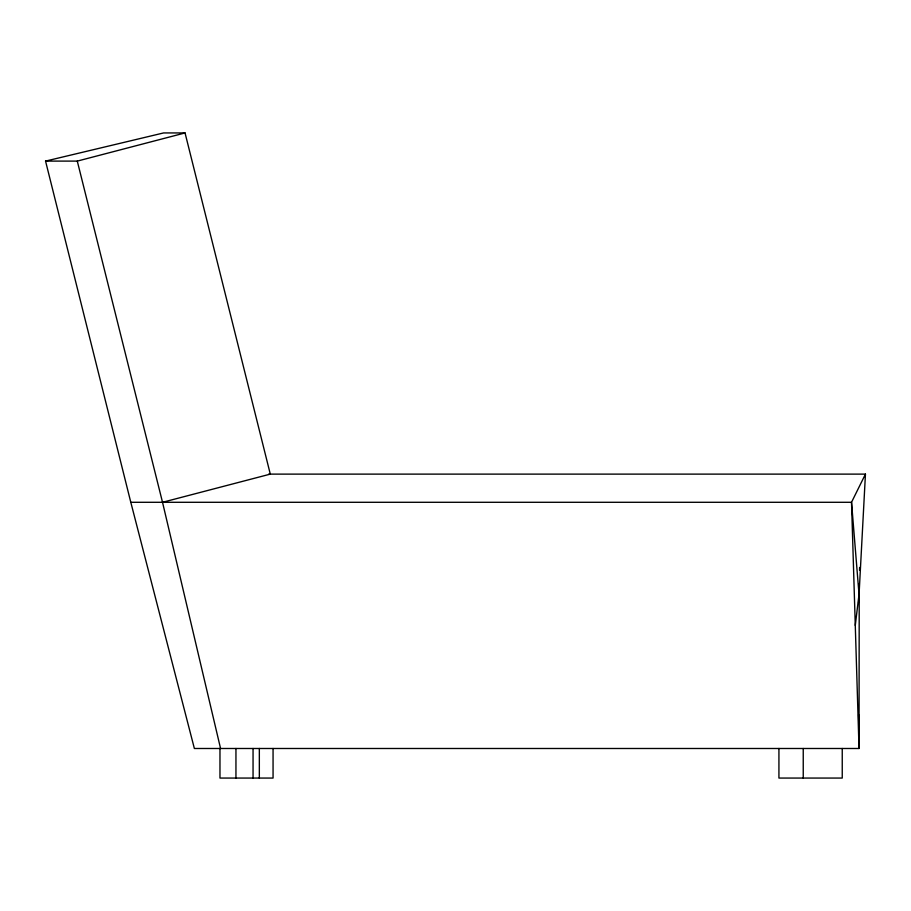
<?xml version="1.0" encoding="UTF-8"?>
<svg xmlns="http://www.w3.org/2000/svg" width="911" height="911" viewBox="0 0 911 911"><rect width="100%" height="100%" fill="white"/><g stroke="black" fill="none" stroke-linecap="round" stroke-linejoin="round"><path stroke-width="1.37" d="M220.564 748.489L162.522 502.291L270.294 474.119L185.047 132.938L163.604 132.938L45.55 161.099L130.797 502.291L194.373 748.489L859.027 748.489L859.232 584.441M859.54 570.297L859.597 567.473M858.617 602.809L865.45 474.119L268.745 474.119M855.281 625.39L859.027 594.348L858.697 584.429M865.45 474.119L851.523 502.291L859.027 748.489L858.606 714.531M45.55 161.099L77.287 161.099L185.047 132.938M130.797 502.291L851.523 502.291L859.027 594.348M77.287 161.099L162.522 502.291M842.242 748.489L842.242 778.062L778.928 778.062L778.928 748.489M803.24 748.489L803.24 778.062M273.061 748.489L273.061 778.062L219.972 778.062L219.972 748.489M259.339 748.489L259.339 778.062M253.053 748.489L253.053 778.062M235.949 748.489L235.949 778.062"/></g></svg>
